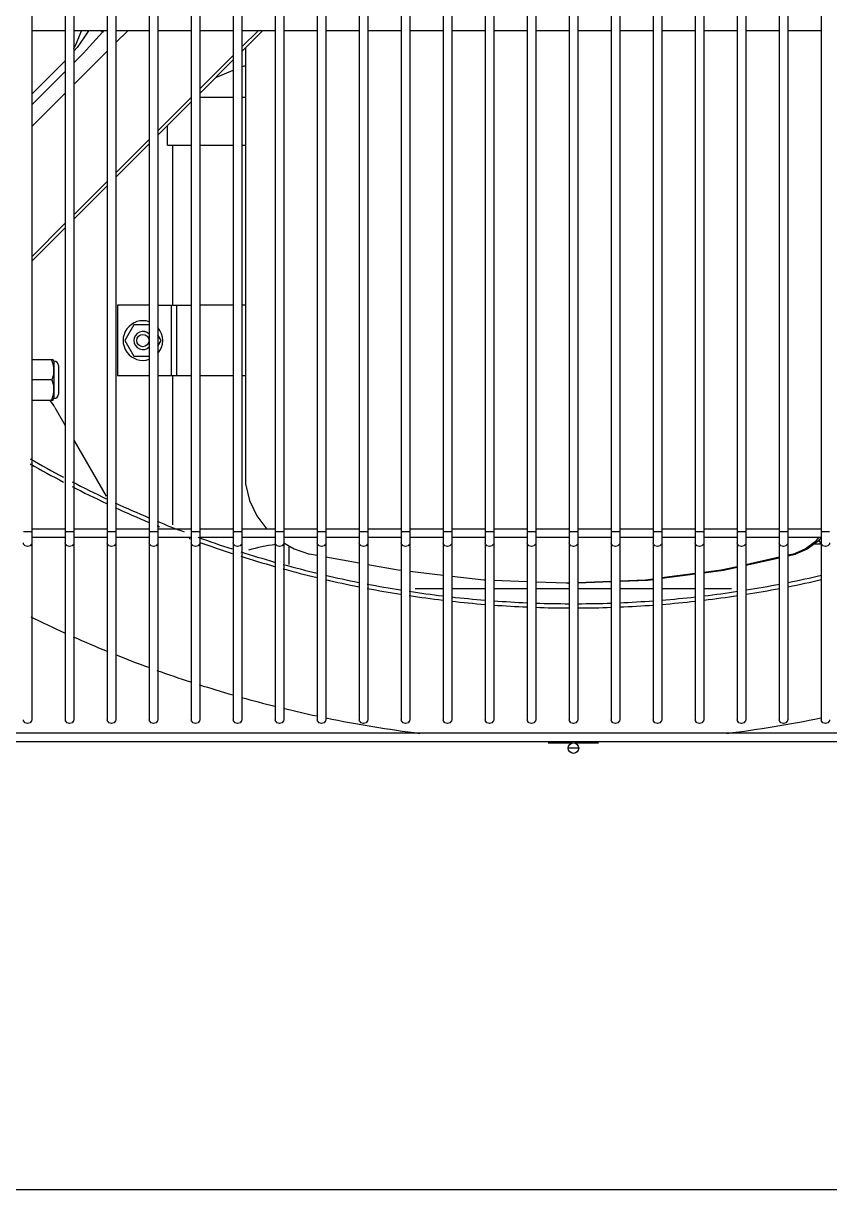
# Model space of a CAD drawing. Header units: metres. Extents: x -367 to 374, y -238 to 224.
# Drawn here: x 239.0538 to 239.3384, y 216.0496 to 216.4616 of the extents above; entities that cross this region are included whole.
import ezdxf
from ezdxf.enums import TextEntityAlignment as Align

# ---------------------------------------------------------------- set-up
doc = ezdxf.new("R2010")
doc.units = ezdxf.units.M
for name, color, linetype in [('ELE-ALIMENTADORES', 160, 'Continuous'), ('LA_BAU_BASES GERAIS_R00$0$ARQ-XREF-ATT', 8, 'Continuous'), ('LA_BAU_BASES GERAIS_R00$0$BASE', 253, 'Continuous'), ('LA_BAU_BASES GERAIS_R00$0$dutos', 31, 'Continuous')]:
    doc.layers.add(name, color=color, linetype=linetype)
doc.styles.add('LA_BAU_BASES GERAIS_R00$0$R60-125-RS', font='romans.shx', dxfattribs={"height": 0.19})
doc.styles.add('LA_BAU_BASES GERAIS_R00$0$R80-100-RS', font='romans.shx', dxfattribs={"height": 0.203})

# ---------------------------------------------------------------- blocks, each defined once
blk = doc.blocks.new('LA_BAU_BASES GERAIS_R00$0$A$C5BA41825')
at = {"layer": 'LA_BAU_BASES GERAIS_R00$0$dutos', "color": 251}
for p, q in [((-27.69319130550925, 39.12149266126528), (-27.69319130550925, 38.2755585557361)), ((-27.68137130550925, 39.12149266126528), (-27.68137130550925, 38.2755585557361)), ((-27.67837130550925, 39.12149266126528), (-27.67837130550925, 38.2755585557361)), ((-27.66655130550925, 39.12149266126528), (-27.66655130550925, 38.2755585557361)), ((-27.66355130550925, 39.12149266126528), (-27.66355130550925, 38.2755585557361)), ((-27.65173130550925, 39.12149266126528), (-27.65173130550925, 38.2755585557361)), ((-27.64873130550925, 39.12149266126528), (-27.64873130550925, 38.2755585557361)), ((-27.63691130550925, 39.12149266126528), (-27.63691130550925, 38.2755585557361)), ((-27.63391130550925, 39.12149266126528), (-27.63391130550925, 38.2755585557361)), ((-27.62209130550925, 39.12149266126528), (-27.62209130550925, 38.2755585557361)), ((-27.61909130550925, 39.12149266126528), (-27.61909130550925, 38.2755585557361)), ((-27.60727130550925, 39.12149266126528), (-27.60727130550925, 38.2755585557361)), ((-27.60427130550925, 39.12149266126528), (-27.60427130550925, 38.2755585557361)), ((-27.59245130550925, 39.12149266126528), (-27.59245130550925, 38.2755585557361)), ((-27.58945130550925, 39.12149266126528), (-27.58945130550925, 38.2755585557361)), ((-27.57763130550925, 39.12149266126528), (-27.57763130550925, 38.2755585557361)), ((-27.57463130550925, 39.12149266126528), (-27.57463130550925, 38.2755585557361)), ((-27.56281130550925, 39.12149266126528), (-27.56281130550925, 38.2755585557361)), ((-27.55981130550925, 39.12149266126528), (-27.55981130550925, 38.2755585557361)), ((-27.54799130550925, 39.12149266126528), (-27.54799130550925, 38.2755585557361)), ((-27.54499130550925, 39.12149266126528), (-27.54499130550925, 38.2755585557361)), ((-27.53317130550925, 39.12149266126528), (-27.53317130550925, 38.2755585557361)), ((-27.53017130550925, 39.12149266126528), (-27.53017130550925, 38.2755585557361)), ((-27.51835130550925, 39.12149266126528), (-27.51835130550925, 38.2755585557361)), ((-27.51535130550925, 39.12149266126528), (-27.51535130550925, 38.2755585557361)), ((-27.50353130550925, 39.12149266126528), (-27.50353130550925, 38.2755585557361)), ((-27.50053130550925, 39.12149266126528), (-27.50053130550925, 38.2755585557361)), ((-27.48871130550925, 39.12149266126528), (-27.48871130550925, 38.2755585557361)), ((-27.48571130550925, 39.12149266126528), (-27.48571130550925, 38.2755585557361)), ((-27.47389130550925, 39.12149266126528), (-27.47389130550925, 38.2755585557361)), ((-27.47089130550925, 39.12149266126528), (-27.47089130550925, 38.2755585557361)), ((-27.45907130550925, 39.12149266126528), (-27.45907130550925, 38.2755585557361)), ((-27.45607130550925, 39.12149266126528), (-27.45607130550925, 38.2755585557361)), ((-27.44425130550925, 39.12149266126528), (-27.44425130550925, 38.2755585557361)), ((-27.44125130550925, 39.12149266126528), (-27.44125130550925, 38.2755585557361)), ((-27.42943130550925, 39.12149266126528), (-27.42943130550925, 38.2755585557361)), ((-27.42643130550925, 39.12149266126528), (-27.42643130550925, 38.2755585557361)), ((-27.41461130550925, 39.12149266126528), (-27.41461130550925, 38.2755585557361)), ((-27.68137130550925, 38.51895567005283), (-27.69319130550925, 38.51895567005283)), ((-27.66655130550925, 38.51895567005283), (-27.67837130550925, 38.51895567005283)), ((-27.66824889891434, 38.51850251389908), (-27.66888866735398, 38.51895567005283)), ((-27.66793981964016, 38.51895567005283), (-27.66824889891434, 38.51850251389908)), ((-27.66779574276053, 38.51895567005283), (-27.66824889891434, 38.51850251389908)), ((-27.65934574276088, 38.51895567005283), (-27.66355130550925, 38.51475010730451)), ((-27.65173130550925, 38.51895567005283), (-27.66355130550925, 38.51895567005283)), ((-27.63691130550925, 38.51895567005283), (-27.64873130550925, 38.51895567005283)), ((-27.62209130550925, 38.51895567005283), (-27.63391130550925, 38.51895567005283)), ((-27.61334574276052, 38.51895567005283), (-27.61909130550925, 38.51321010730419)), ((-27.61179574276088, 38.51895567005283), (-27.61909130550925, 38.51166010730446)), ((-27.60727130550925, 38.51895567005283), (-27.61909130550925, 38.51895567005283)), ((-27.59245130550925, 38.51895567005283), (-27.60427130550925, 38.51895567005283)), ((-27.57763130550925, 38.51895567005283), (-27.58945130550925, 38.51895567005283)), ((-27.56281130550925, 38.51895567005283), (-27.57463130550925, 38.51895567005283)), ((-27.54799130550925, 38.51895567005283), (-27.55981130550925, 38.51895567005283)), ((-27.53317130550925, 38.51895567005283), (-27.54499130550925, 38.51895567005283)), ((-27.51835130550925, 38.51895567005283), (-27.53017130550925, 38.51895567005283)), ((-27.50353130550925, 38.51895567005283), (-27.51535130550925, 38.51895567005283)), ((-27.48871130550925, 38.51895567005283), (-27.50053130550925, 38.51895567005283)), ((-27.47389130550925, 38.51895567005283), (-27.48571130550925, 38.51895567005283)), ((-27.45907130550925, 38.51895567005283), (-27.47089130550925, 38.51895567005283)), ((-27.44425130550925, 38.51895567005283), (-27.45607130550925, 38.51895567005283)), ((-27.42943130550925, 38.51895567005283), (-27.44125130550925, 38.51895567005283)), ((-27.41461130550925, 38.51895567005283), (-27.42643130550925, 38.51895567005283)), ((-27.6178231642347, 38.5129282485791), (-27.6178231642347, 38.35890063319027)), ((-27.66655130550925, 38.51175010730447), (-27.67837130550925, 38.49993010730452)), ((-27.62209130550925, 38.51021010730415), (-27.63391130550925, 38.49839010730409)), ((-27.62209130550925, 38.50866010730454), (-27.63391130550925, 38.49684010730448)), ((-27.68137130550925, 38.50832602690195), (-27.69319130550925, 38.49650603068301)), ((-27.68137130550925, 38.50461129459325), (-27.69319130550925, 38.49279129735214)), ((-27.67804488630379, 38.50793771302199), (-27.67837130550925, 38.50826413829611)), ((-27.67804488630379, 38.50793771302199), (-27.67837130550925, 38.50761129389286)), ((-27.62828512620271, 38.50246628661102), (-27.62209130550925, 38.50498969504088)), ((-27.61909130550925, 38.50621191726373), (-27.61830049431216, 38.50653409960307)), ((-27.61830049431216, 38.50653409960307), (-27.6178231642347, 38.50653409960307)), ((-27.68137130550925, 38.49693010730448), (-27.69319130550925, 38.48511010730454)), ((-27.63691130550925, 38.49539010730416), (-27.64873130550925, 38.4835701073041)), ((-27.63691130550925, 38.49384010730455), (-27.64873130550925, 38.48202010730449)), ((-27.63391130550925, 38.49553409960345), (-27.62209130550925, 38.49553409960345)), ((-27.61909130550925, 38.49553409960345), (-27.6178231642347, 38.49553409960345)), ((-27.64530049431216, 38.47853409960271), (-27.64530049431216, 38.48545091850156)), ((-27.65173130550925, 38.48057010730417), (-27.66355130550925, 38.46875010730412)), ((-27.65173130550925, 38.47902010730445), (-27.66355130550925, 38.46720010730451)), ((-27.64530049431216, 38.47853409960271), (-27.63691130550925, 38.47853409960271)), ((-27.6434004943118, 38.42203409960337), (-27.6434004943118, 38.47853409960271)), ((-27.63391130550925, 38.47853409960271), (-27.62209130550925, 38.47853409960271)), ((-27.61909130550925, 38.47853409960271), (-27.6178231642347, 38.47853409960271)), ((-27.66655130550925, 38.46575010730419), (-27.67837130550925, 38.45393010730413)), ((-27.66655130550925, 38.46420010730446), (-27.67837130550925, 38.45238010730452)), ((-27.68137130550925, 38.45093010730409), (-27.69319130550925, 38.43911010730415)), ((-27.68137130550925, 38.44938010730448), (-27.69319130550925, 38.43756010730453)), ((-27.66300049431216, 38.42203409960337), (-27.66300049431216, 38.39703409960305)), ((-27.65173130550925, 38.42203409960337), (-27.66300049431216, 38.42203409960337)), ((-27.64873130550925, 38.42203409960337), (-27.63691130550925, 38.42203409960337)), ((-27.64397504308197, 38.42203409960337), (-27.64397504308197, 38.39703409960305)), ((-27.64214429521143, 38.42203409960337), (-27.64214429521143, 38.39703409960305)), ((-27.62209130550925, 38.42203409960337), (-27.63391130550925, 38.42203409960337)), ((-27.6178231642347, 38.42203409960337), (-27.61909130550925, 38.42203409960337)), ((-27.65720963518416, 38.41509059960345), (-27.66041549431252, 38.40953409960264)), ((-27.65173130550925, 38.41509059960345), (-27.65720963518416, 38.41509059960345)), ((-27.64758549431179, 38.40953409960264), (-27.64873130550925, 38.41152005708341)), ((-27.66041549431252, 38.40953409960264), (-27.65720963518416, 38.40397759960308)), ((-27.64873130550925, 38.40754814212301), (-27.64758549431179, 38.40953409960264)), ((-27.6857162620227, 38.40276917072777), (-27.69319130550925, 38.40276917072777)), ((-27.68572293235143, 38.40278080996416), (-27.68536980227397, 38.4021691707278)), ((-27.68536980227397, 38.40220917072816), (-27.68536980227397, 38.38902917072778)), ((-27.65720963518416, 38.40397759960308), (-27.65173130550925, 38.40397759960308)), ((-27.68381980227325, 38.40065908263546), (-27.68381980227325, 38.39057925882048)), ((-27.68612035762307, 38.3956191707274), (-27.69319130550925, 38.3956191707274)), ((-27.65173130550925, 38.39703409960305), (-27.66300049431216, 38.39703409960305)), ((-27.63691130550925, 38.39703409960305), (-27.64873130550925, 38.39703409960305)), ((-27.6434004943118, 38.34443995230595), (-27.6434004943118, 38.39703409960305)), ((-27.62209130550925, 38.39703409960305), (-27.63391130550925, 38.39703409960305)), ((-27.6178231642347, 38.39703409960305), (-27.61909130550925, 38.39703409960305)), ((-27.69319130550925, 38.38846917072817), (-27.6857162620227, 38.38846917072817)), ((-27.68572293235143, 38.38845753149178), (-27.68536980227397, 38.38906917072813)), ((-27.68506365054598, 38.38590130750958), (-27.68137130550925, 38.37950597830627)), ((-27.67837130550925, 38.37430982588342), (-27.66697676283107, 38.35457389903468)), ((-27.69319130550925, 38.34195567005281), (-27.69619130550925, 38.34195567005281)), ((-27.68137130550925, 38.34295567005324), (-27.69319130550925, 38.34295567005324)), ((-27.68137130550925, 38.3399556700532), (-27.69319130550925, 38.3399556700532)), ((-27.67837130550925, 38.34195567005281), (-27.68137130550925, 38.34195567005281)), ((-27.66655130550925, 38.34295567005324), (-27.67837130550925, 38.34295567005324)), ((-27.66655130550925, 38.3399556700532), (-27.67837130550925, 38.3399556700532)), ((-27.66355130550925, 38.34195567005281), (-27.66655130550925, 38.34195567005281)), ((-27.65173130550925, 38.34295567005324), (-27.66355130550925, 38.34295567005324)), ((-27.65173130550925, 38.3399556700532), (-27.66355130550925, 38.3399556700532)), ((-27.64873130550925, 38.34195567005281), (-27.65173130550925, 38.34195567005281)), ((-27.63691130550925, 38.34295567005324), (-27.64873130550925, 38.34295567005324)), ((-27.63691130550925, 38.3399556700532), (-27.64873130550925, 38.3399556700532)), ((-27.63391130550925, 38.34195567005281), (-27.63691130550925, 38.34195567005281)), ((-27.62209130550925, 38.34295567005324), (-27.63391130550925, 38.34295567005324)), ((-27.62209130550925, 38.3399556700532), (-27.63391130550925, 38.3399556700532)), ((-27.61909130550925, 38.34195567005281), (-27.62209130550925, 38.34195567005281)), ((-27.60727130550925, 38.34295567005324), (-27.61909130550925, 38.34295567005324)), ((-27.60727130550925, 38.3399556700532), (-27.61909130550925, 38.3399556700532)), ((-27.60427130550925, 38.34195567005281), (-27.60727130550925, 38.34195567005281)), ((-27.59245130550925, 38.34295567005324), (-27.60427130550925, 38.34295567005324)), ((-27.59245130550925, 38.3399556700532), (-27.60427130550925, 38.3399556700532)), ((-27.58945130550925, 38.34195567005281), (-27.59245130550925, 38.34195567005281)), ((-27.57763130550925, 38.34295567005324), (-27.58945130550925, 38.34295567005324)), ((-27.57763130550925, 38.3399556700532), (-27.58945130550925, 38.3399556700532)), ((-27.57463130550925, 38.34195567005281), (-27.57763130550925, 38.34195567005281)), ((-27.56281130550925, 38.34295567005324), (-27.57463130550925, 38.34295567005324)), ((-27.56281130550925, 38.3399556700532), (-27.57463130550925, 38.3399556700532)), ((-27.55981130550925, 38.34195567005281), (-27.56281130550925, 38.34195567005281)), ((-27.54799130550925, 38.34295567005324), (-27.55981130550925, 38.34295567005324)), ((-27.54799130550925, 38.3399556700532), (-27.55981130550925, 38.3399556700532)), ((-27.54499130550925, 38.34195567005281), (-27.54799130550925, 38.34195567005281)), ((-27.53317130550925, 38.34295567005324), (-27.54499130550925, 38.34295567005324)), ((-27.53317130550925, 38.3399556700532), (-27.54499130550925, 38.3399556700532)), ((-27.53017130550925, 38.34195567005281), (-27.53317130550925, 38.34195567005281)), ((-27.51835130550925, 38.34295567005324), (-27.53017130550925, 38.34295567005324)), ((-27.51835130550925, 38.3399556700532), (-27.53017130550925, 38.3399556700532)), ((-27.51535130550925, 38.34195567005281), (-27.51835130550925, 38.34195567005281)), ((-27.50353130550925, 38.34295567005324), (-27.51535130550925, 38.34295567005324)), ((-27.50353130550925, 38.3399556700532), (-27.51535130550925, 38.3399556700532)), ((-27.50053130550925, 38.34195567005281), (-27.50353130550925, 38.34195567005281)), ((-27.48871130550925, 38.34295567005324), (-27.50053130550925, 38.34295567005324)), ((-27.48871130550925, 38.3399556700532), (-27.50053130550925, 38.3399556700532)), ((-27.48571130550925, 38.34195567005281), (-27.48871130550925, 38.34195567005281)), ((-27.47389130550925, 38.34295567005324), (-27.48571130550925, 38.34295567005324)), ((-27.47389130550925, 38.3399556700532), (-27.48571130550925, 38.3399556700532)), ((-27.47089130550925, 38.34195567005281), (-27.47389130550925, 38.34195567005281)), ((-27.45907130550925, 38.34295567005324), (-27.47089130550925, 38.34295567005324)), ((-27.45907130550925, 38.3399556700532), (-27.47089130550925, 38.3399556700532)), ((-27.45607130550925, 38.34195567005281), (-27.45907130550925, 38.34195567005281)), ((-27.44425130550925, 38.34295567005324), (-27.45607130550925, 38.34295567005324)), ((-27.44425130550925, 38.3399556700532), (-27.45607130550925, 38.3399556700532)), ((-27.44125130550925, 38.34195567005281), (-27.44425130550925, 38.34195567005281)), ((-27.42943130550925, 38.34295567005324), (-27.44125130550925, 38.34295567005324)), ((-27.42943130550925, 38.3399556700532), (-27.44125130550925, 38.3399556700532)), ((-27.42643130550925, 38.34195567005281), (-27.42943130550925, 38.34195567005281)), ((-27.41461130550925, 38.34295567005324), (-27.42643130550925, 38.34295567005324)), ((-27.41461130550925, 38.3399556700532), (-27.42643130550925, 38.3399556700532)), ((-27.41630318316598, 38.3389281385696), (-27.41544006278671, 38.3399556700532)), ((-27.41161130550925, 38.34195567005281), (-27.41461130550925, 38.34195567005281)), ((-27.60247999999907, 38.33700487659758), (-27.60247999999907, 38.3303930457223)), ((-27.41706865599107, 38.33769734364591), (-27.41461130550925, 38.33769734364591)), ((-27.41548248502634, 38.33897303206413), (-27.41474596597362, 38.33769734364591)), ((-27.59245130550925, 38.33362639895836), (-27.59514106186634, 38.33412066510709)), ((-27.57763130550925, 38.33090309493218), (-27.58945130550925, 38.33307512283977)), ((-27.42943130550925, 38.33300185793394), (-27.44125130550925, 38.33033150721758)), ((-27.44125130550925, 38.33014783762962), (-27.42943130550925, 38.33281729070018)), ((-27.42447903437179, 38.33412066510709), (-27.42643130550925, 38.333679611923)), ((-27.42643130550925, 38.33349481686048), (-27.42366012876598, 38.33412066510709)), ((-27.42447903437179, 38.33412066510709), (-27.42366012876598, 38.33412066510709)), ((-27.54799130550925, 38.32657056180381), (-27.55981130550925, 38.32791439461539)), ((-27.51835130550925, 38.32434151532016), (-27.53017130550925, 38.3248056509143)), ((-27.50456723393507, 38.32380025658335), (-27.51535130550925, 38.32422371440737)), ((-27.50353130550925, 38.32384262629364), (-27.50456723393507, 38.32380025658335)), ((-27.5037634937427, 38.32380025658335), (-27.50353130550925, 38.32380975251726)), ((-27.48871130550925, 38.32444876768739), (-27.50053130550925, 38.3239653269809)), ((-27.50053130550925, 38.32393244521359), (-27.48871130550925, 38.32441585443974)), ((-27.45907130550925, 38.32719894806564), (-27.47089130550925, 38.3256795211696)), ((-27.47089130550925, 38.32557587572853), (-27.45907130550925, 38.32709501069724)), ((-27.55784852924997, 38.32189734364636), (-27.54799130550925, 38.32189734364636)), ((-27.54499130550925, 38.32189734364636), (-27.53317130550925, 38.32189734364636)), ((-27.53017130550925, 38.32189734364636), (-27.51835130550925, 38.32189734364636)), ((-27.51535130550925, 38.32189734364636), (-27.50353130550925, 38.32189734364636)), ((-27.50053130550925, 38.32189734364636), (-27.48871130550925, 38.32189734364636)), ((-27.48571130550925, 38.32189734364636), (-27.47389130550925, 38.32189734364636)), ((-27.47089130550925, 38.32189734364636), (-27.45907130550925, 38.32189734364636)), ((-27.45607130550925, 38.32189734364636), (-27.44621347074925, 38.32189734364636)), ((-27.90581810207398, 38.27095567005324), (-27.09822212376162, 38.27095567005324)), ((-27.90581810207398, 38.2679556700532), (-27.09822212376162, 38.2679556700532)), ((-27.50388099999979, 38.2656243645431), (-27.50018099999943, 38.2656243645431)), ((-26.89744999999907, 38.10962436454304), (-27.95944999999907, 38.10962436454304))]:
    blk.add_line(p, q, dxfattribs=at)
for points in [[(-27.67837130550925, 38.51261232046306), (-27.67743850935761, 38.51453697971067), (-27.67635735872889, 38.51711383267354), (-27.67569636354271, 38.51895567005283)], [(-27.67322324043434, 38.51895567005283), (-27.67456245762379, 38.51680471550344), (-27.67724301296343, 38.51306757041937), (-27.67837130550925, 38.51167908487901)], [(-27.66824889891434, 38.51850251389908), (-27.67174480238343, 38.5145315353052), (-27.67501079567071, 38.51103174275181), (-27.67804488630379, 38.50793771302199)], [(-27.68624202302998, 38.40276917072777), (-27.6859892920947, 38.40200492411282), (-27.68579281162307, 38.40128003345069), (-27.68564780006452, 38.40057360316746), (-27.68555439645871, 38.39987400757036), (-27.68551455781143, 38.39917557311617), (-27.68552970987653, 38.39847705917509), (-27.68559927692998, 38.39777825492672), (-27.68572124417398, 38.39707596451581), (-27.6858943175198, 38.39636142081213), (-27.68612035762307, 38.3956191707274)], [(-27.68612035762307, 38.3956191707274), (-27.68589435603107, 38.39487706108082), (-27.68572121185361, 38.39416222219575), (-27.68559921929834, 38.39345966702774), (-27.68552966720889, 38.3927605827223), (-27.68551457486671, 38.39206181311249), (-27.68555450847106, 38.39136316648194), (-27.68564800830489, 38.39066351574047), (-27.6857930596118, 38.38995727090412), (-27.68598946264634, 38.38923285189435), (-27.68624202302998, 38.38846917072817)], [(-27.6178231642347, 38.35890063319027), (-27.6163342220318, 38.35303862642229), (-27.61373449844888, 38.34760273020925), (-27.61025685369325, 38.34295567005324)], [(-27.41461130550925, 38.33997610899542), (-27.41571273620016, 38.33870792064045), (-27.41952501218016, 38.33586660330923), (-27.42366012876598, 38.33412066510709)], [(-27.69469130550925, 38.33675951762996), (-27.6955729833878, 38.33700761183172), (-27.69611789028379, 38.33765713088451), (-27.69619130550925, 38.33805855573542)], [(-27.69319130550925, 38.33805855573542), (-27.6932647207347, 38.33765713088451), (-27.69380962763071, 38.33700761183172), (-27.69469130550925, 38.33675951762996)], [(-27.67987130550925, 38.33675951762996), (-27.6807529833878, 38.33700761183172), (-27.68129789028379, 38.33765713088451), (-27.68137130550925, 38.33805855573542)], [(-27.67837130550925, 38.33805855573542), (-27.6784447207347, 38.33765713088451), (-27.67898962763071, 38.33700761183172), (-27.67987130550925, 38.33675951762996)], [(-27.66505130550925, 38.33675951762996), (-27.6659329833878, 38.33700761183172), (-27.66647789028379, 38.33765713088451), (-27.66655130550925, 38.33805855573542)], [(-27.66355130550925, 38.33805855573542), (-27.6636247207347, 38.33765713088451), (-27.66416962763071, 38.33700761183172), (-27.66505130550925, 38.33675951762996)], [(-27.65023130550925, 38.33675951762996), (-27.6511129833878, 38.33700761183172), (-27.65165789028379, 38.33765713088451), (-27.65173130550925, 38.33805855573542)], [(-27.64873130550925, 38.33805855573542), (-27.6488047207347, 38.33765713088451), (-27.64934962763071, 38.33700761183172), (-27.65023130550925, 38.33675951762996)], [(-27.63541130550925, 38.33675951762996), (-27.6362929833878, 38.33700761183172), (-27.63683789028379, 38.33765713088451), (-27.63691130550925, 38.33805855573542)], [(-27.63391130550925, 38.33805855573542), (-27.6339847207347, 38.33765713088451), (-27.63452962763071, 38.33700761183172), (-27.63541130550925, 38.33675951762996)], [(-27.62059130550925, 38.33675951762996), (-27.6214729833878, 38.33700761183172), (-27.62201789028379, 38.33765713088451), (-27.62209130550925, 38.33805855573542)], [(-27.61909130550925, 38.33805855573542), (-27.6191647207347, 38.33765713088451), (-27.61970962763071, 38.33700761183172), (-27.62059130550925, 38.33675951762996)], [(-27.60577130550925, 38.33675951762996), (-27.6066529833878, 38.33700761183172), (-27.60719789028379, 38.33765713088451), (-27.60727130550925, 38.33805855573542)], [(-27.60427130550925, 38.33805855573542), (-27.60434472073471, 38.33765713088451), (-27.6048896276307, 38.33700761183172), (-27.60577130550925, 38.33675951762996)], [(-27.60427636345252, 38.33804986095981), (-27.60065330848743, 38.33594224973399), (-27.59514106186634, 38.33412066510709)], [(-27.59095130550925, 38.33675951762996), (-27.5918329833878, 38.33700761183172), (-27.59237789028379, 38.33765713088451), (-27.59245130550925, 38.33805855573542)], [(-27.58945130550925, 38.33805855573542), (-27.58952472073471, 38.33765713088451), (-27.5900696276307, 38.33700761183172), (-27.59095130550925, 38.33675951762996)], [(-27.57613130550925, 38.33675951762996), (-27.5770129833878, 38.33700761183172), (-27.57755789028379, 38.33765713088451), (-27.57763130550925, 38.33805855573542)], [(-27.57463130550925, 38.33805855573542), (-27.57470472073471, 38.33765713088451), (-27.5752496276307, 38.33700761183172), (-27.57613130550925, 38.33675951762996)], [(-27.56131130550925, 38.33675951762996), (-27.5621929833878, 38.33700761183172), (-27.56273789028379, 38.33765713088451), (-27.56281130550925, 38.33805855573542)], [(-27.55981130550925, 38.33805855573542), (-27.55988472073471, 38.33765713088451), (-27.5604296276307, 38.33700761183172), (-27.56131130550925, 38.33675951762996)], [(-27.54649130550925, 38.33675951762996), (-27.5473729833878, 38.33700761183172), (-27.54791789028379, 38.33765713088451), (-27.54799130550925, 38.33805855573542)], [(-27.54499130550925, 38.33805855573542), (-27.54506472073471, 38.33765713088451), (-27.5456096276307, 38.33700761183172), (-27.54649130550925, 38.33675951762996)], [(-27.53167130550925, 38.33675951762996), (-27.5325529833878, 38.33700761183172), (-27.53309789028379, 38.33765713088451), (-27.53317130550925, 38.33805855573542)], [(-27.53017130550925, 38.33805855573542), (-27.53024472073471, 38.33765713088451), (-27.5307896276307, 38.33700761183172), (-27.53167130550925, 38.33675951762996)], [(-27.51685130550925, 38.33675951762996), (-27.51773298338779, 38.33700761183172), (-27.51827789028379, 38.33765713088451), (-27.51835130550925, 38.33805855573542)], [(-27.51535130550925, 38.33805855573542), (-27.51542472073471, 38.33765713088451), (-27.5159696276307, 38.33700761183172), (-27.51685130550925, 38.33675951762996)], [(-27.50203130550925, 38.33675951762996), (-27.50291298338779, 38.33700761183172), (-27.5034578902838, 38.33765713088451), (-27.50353130550925, 38.33805855573542)], [(-27.50053130550925, 38.33805855573542), (-27.50060472073471, 38.33765713088451), (-27.5011496276307, 38.33700761183172), (-27.50203130550925, 38.33675951762996)], [(-27.48721130550925, 38.33675951762996), (-27.48809298338779, 38.33700761183172), (-27.4886378902838, 38.33765713088451), (-27.48871130550925, 38.33805855573542)], [(-27.48571130550925, 38.33805855573542), (-27.48578472073471, 38.33765713088451), (-27.4863296276307, 38.33700761183172), (-27.48721130550925, 38.33675951762996)], [(-27.47239130550925, 38.33675951762996), (-27.47327298338779, 38.33700761183172), (-27.4738178902838, 38.33765713088451), (-27.47389130550925, 38.33805855573542)], [(-27.47089130550925, 38.33805855573542), (-27.47096472073471, 38.33765713088451), (-27.4715096276307, 38.33700761183172), (-27.47239130550925, 38.33675951762996)], [(-27.45757130550925, 38.33675951762996), (-27.45845298338779, 38.33700761183172), (-27.4589978902838, 38.33765713088451), (-27.45907130550925, 38.33805855573542)], [(-27.45607130550925, 38.33805855573542), (-27.45614472073471, 38.33765713088451), (-27.4566896276307, 38.33700761183172), (-27.45757130550925, 38.33675951762996)], [(-27.44275130550925, 38.33675951762996), (-27.44363298338779, 38.33700761183172), (-27.4441778902838, 38.33765713088451), (-27.44425130550925, 38.33805855573542)], [(-27.44125130550925, 38.33805855573542), (-27.44132472073471, 38.33765713088451), (-27.4418696276307, 38.33700761183172), (-27.44275130550925, 38.33675951762996)], [(-27.42793130550925, 38.33675951762996), (-27.42881298338779, 38.33700761183172), (-27.4293578902838, 38.33765713088451), (-27.42943130550925, 38.33805855573542)], [(-27.42643130550925, 38.33805855573542), (-27.42650472073471, 38.33765713088451), (-27.4270496276307, 38.33700761183172), (-27.42793130550925, 38.33675951762996)], [(-27.42447903437179, 38.33412066510709), (-27.42021430993689, 38.33594297750562), (-27.41630318316598, 38.3389281385696)], [(-27.41311130550925, 38.33675951762996), (-27.41399298338779, 38.33700761183172), (-27.4145378902838, 38.33765713088451), (-27.41461130550925, 38.33805855573542)], [(-27.41161130550925, 38.33805855573542), (-27.4116847207347, 38.33765713088451), (-27.4122296276307, 38.33700761183172), (-27.41311130550925, 38.33675951762996)], [(-27.56281130550925, 38.32825546893321), (-27.56389138227652, 38.32837826441619), (-27.57463130550925, 38.3303518188136)], [(-27.44425130550925, 38.32965375322851), (-27.44989710961688, 38.32837826447724), (-27.45607130550925, 38.32758458940918)], [(-27.45607130550925, 38.32748057794845), (-27.4490869026158, 38.32837823028922), (-27.44425130550925, 38.32947031146921)], [(-27.53317130550925, 38.32492345182709), (-27.53367916472779, 38.32494339392008), (-27.54499130550925, 38.32622948748599)], [(-27.47389130550925, 38.32529387982481), (-27.47661782272416, 38.32494339390382), (-27.48571130550925, 38.32457146837464)], [(-27.48571130550925, 38.32453854713617), (-27.47581258826234, 38.32494338057506), (-27.47389130550925, 38.32519030847834)], [(-27.69469130550925, 38.27425951762962), (-27.6955729833878, 38.27450761183138), (-27.69611789028379, 38.27515713088519), (-27.69618600364525, 38.2755585557361)], [(-27.69319660737325, 38.2755585557361), (-27.6932647207347, 38.27515713088519), (-27.69380962763071, 38.27450761183138), (-27.69469130550925, 38.27425951762962)], [(-27.67987130550925, 38.27425951762962), (-27.6807529833878, 38.27450761183138), (-27.68129789028379, 38.27515713088519), (-27.68136600364525, 38.2755585557361)], [(-27.67837660737325, 38.2755585557361), (-27.6784447207347, 38.27515713088519), (-27.67898962763071, 38.27450761183138), (-27.67987130550925, 38.27425951762962)], [(-27.66505130550925, 38.27425951762962), (-27.6659329833878, 38.27450761183138), (-27.66647789028379, 38.27515713088519), (-27.66654600364525, 38.2755585557361)], [(-27.66355660737325, 38.2755585557361), (-27.6636247207347, 38.27515713088519), (-27.66416962763071, 38.27450761183138), (-27.66505130550925, 38.27425951762962)], [(-27.65023130550925, 38.27425951762962), (-27.6511129833878, 38.27450761183138), (-27.65165789028379, 38.27515713088519), (-27.65172600364525, 38.2755585557361)], [(-27.64873660737325, 38.2755585557361), (-27.6488047207347, 38.27515713088519), (-27.64934962763071, 38.27450761183138), (-27.65023130550925, 38.27425951762962)], [(-27.63541130550925, 38.27425951762962), (-27.6362929833878, 38.27450761183138), (-27.63683789028379, 38.27515713088519), (-27.63690600364525, 38.2755585557361)], [(-27.63391660737325, 38.2755585557361), (-27.6339847207347, 38.27515713088519), (-27.63452962763071, 38.27450761183138), (-27.63541130550925, 38.27425951762962)], [(-27.62059130550925, 38.27425951762962), (-27.6214729833878, 38.27450761183138), (-27.62201789028379, 38.27515713088519), (-27.62208600364525, 38.2755585557361)], [(-27.61909660737325, 38.2755585557361), (-27.6191647207347, 38.27515713088519), (-27.61970962763071, 38.27450761183138), (-27.62059130550925, 38.27425951762962)], [(-27.60577130550925, 38.27425951762962), (-27.6066529833878, 38.27450761183138), (-27.60719789028379, 38.27515713088519), (-27.60726600364525, 38.2755585557361)], [(-27.60427660737325, 38.2755585557361), (-27.60434472073471, 38.27515713088519), (-27.6048896276307, 38.27450761183138), (-27.60577130550925, 38.27425951762962)], [(-27.59095130550925, 38.27425951762962), (-27.5918329833878, 38.27450761183138), (-27.59237789028379, 38.27515713088519), (-27.59244600364525, 38.2755585557361)], [(-27.58945660737325, 38.2755585557361), (-27.58952472073471, 38.27515713088519), (-27.5900696276307, 38.27450761183138), (-27.59095130550925, 38.27425951762962)], [(-27.57613130550925, 38.27425951762962), (-27.5770129833878, 38.27450761183138), (-27.57755789028379, 38.27515713088519), (-27.57762600364525, 38.2755585557361)], [(-27.57463660737325, 38.2755585557361), (-27.57470472073471, 38.27515713088519), (-27.5752496276307, 38.27450761183138), (-27.57613130550925, 38.27425951762962)], [(-27.56131130550925, 38.27425951762962), (-27.5621929833878, 38.27450761183138), (-27.56273789028379, 38.27515713088519), (-27.56280600364525, 38.2755585557361)], [(-27.55981660737325, 38.2755585557361), (-27.55988472073471, 38.27515713088519), (-27.5604296276307, 38.27450761183138), (-27.56131130550925, 38.27425951762962)], [(-27.54649130550925, 38.27425951762962), (-27.5473729833878, 38.27450761183138), (-27.54791789028379, 38.27515713088519), (-27.54798600364525, 38.2755585557361)], [(-27.54499660737325, 38.2755585557361), (-27.54506472073471, 38.27515713088519), (-27.5456096276307, 38.27450761183138), (-27.54649130550925, 38.27425951762962)], [(-27.53167130550925, 38.27425951762962), (-27.5325529833878, 38.27450761183138), (-27.53309789028379, 38.27515713088519), (-27.53316600364525, 38.2755585557361)], [(-27.53017660737325, 38.2755585557361), (-27.53024472073471, 38.27515713088519), (-27.5307896276307, 38.27450761183138), (-27.53167130550925, 38.27425951762962)], [(-27.51685130550925, 38.27425951762962), (-27.51773298338779, 38.27450761183138), (-27.51827789028379, 38.27515713088519), (-27.51834600364525, 38.2755585557361)], [(-27.51535660737325, 38.2755585557361), (-27.51542472073471, 38.27515713088519), (-27.5159696276307, 38.27450761183138), (-27.51685130550925, 38.27425951762962)], [(-27.50203130550925, 38.27425951762962), (-27.50291298338779, 38.27450761183138), (-27.5034578902838, 38.27515713088519), (-27.50352600364525, 38.2755585557361)], [(-27.50053660737325, 38.2755585557361), (-27.50060472073471, 38.27515713088519), (-27.5011496276307, 38.27450761183138), (-27.50203130550925, 38.27425951762962)], [(-27.48721130550925, 38.27425951762962), (-27.48809298338779, 38.27450761183138), (-27.4886378902838, 38.27515713088519), (-27.48870600364525, 38.2755585557361)], [(-27.48571660737325, 38.2755585557361), (-27.48578472073471, 38.27515713088519), (-27.4863296276307, 38.27450761183138), (-27.48721130550925, 38.27425951762962)], [(-27.47239130550925, 38.27425951762962), (-27.47327298338779, 38.27450761183138), (-27.4738178902838, 38.27515713088519), (-27.47388600364525, 38.2755585557361)], [(-27.47089660737325, 38.2755585557361), (-27.47096472073471, 38.27515713088519), (-27.4715096276307, 38.27450761183138), (-27.47239130550925, 38.27425951762962)], [(-27.45757130550925, 38.27425951762962), (-27.45845298338779, 38.27450761183138), (-27.4589978902838, 38.27515713088519), (-27.45906600364525, 38.2755585557361)], [(-27.45607660737325, 38.2755585557361), (-27.45614472073471, 38.27515713088519), (-27.4566896276307, 38.27450761183138), (-27.45757130550925, 38.27425951762962)], [(-27.44275130550925, 38.27425951762962), (-27.44363298338779, 38.27450761183138), (-27.4441778902838, 38.27515713088519), (-27.44424600364525, 38.2755585557361)], [(-27.44125660737325, 38.2755585557361), (-27.44132472073471, 38.27515713088519), (-27.4418696276307, 38.27450761183138), (-27.44275130550925, 38.27425951762962)], [(-27.42793130550925, 38.27425951762962), (-27.42881298338779, 38.27450761183138), (-27.4293578902838, 38.27515713088519), (-27.42942600364525, 38.2755585557361)], [(-27.42643660737325, 38.2755585557361), (-27.42650472073471, 38.27515713088519), (-27.4270496276307, 38.27450761183138), (-27.42793130550925, 38.27425951762962)], [(-27.41311130550925, 38.27425951762962), (-27.41399298338779, 38.27450761183138), (-27.4145378902838, 38.27515713088519), (-27.41460600364525, 38.2755585557361)], [(-27.41161660737325, 38.2755585557361), (-27.4116847207347, 38.27515713088519), (-27.4122296276307, 38.27450761183138), (-27.41311130550925, 38.27425951762962)]]:
    blk.add_lwpolyline(points, dxfattribs=at)
for centre, radius in [((-27.65400049431216, 38.40953409960264), 0.002174999999999999), ((-27.50203099999907, 38.26557436454345), 0.001849999999636363)]:
    blk.add_circle(centre, radius, dxfattribs=at)
for centre, radius, start, end in [((-27.65400049431216, 38.40953409960264), 0.007000000000363635, 71.04126250141974, 288.9587374985803), ((-27.65400049431216, 38.40953409960264), 0.007000000000363635, 318.8476985057141, 41.15230149428589), ((-27.65400049431216, 38.40953409960264), 0.003199999999636362, 44.67559100185172, 315.3244089981483), ((-27.65400049431216, 38.40953409960264), 0.003175000000363635, 44.31264448617705, 315.6873555138229), ((-27.68536980227397, 38.40065917072741), 0.001549999999636363, 0, 90), ((-27.68536980227397, 38.39057917072739), 0.001549999999636363, 270, 0), ((-27.70411620942925, 38.37490130750996), 0.02200000000036363, 29.99999999942039, 38.45368664922565), ((-27.50203099999907, 38.70157436454269), 0.3864947102519999, 240.2561111506694, 242.251179761403), ((-27.50203099999907, 38.70157436454269), 0.3850000000003635, 240.1308483526246, 242.1336603262025), ((-27.50203099999907, 38.70157436454269), 0.3850000000003635, 242.6419773949281, 244.6444858526054), ((-27.50203099999907, 38.70157436454269), 0.3864947102519999, 242.7575272326258, 244.7522611515999), ((-27.50203099999907, 38.70157436454269), 0.3850000000003635, 245.1526335145114, 247.096336127603), ((-27.50203099999907, 38.70157436454269), 0.3864947102519999, 245.2584323735019, 247.1875632236372), ((-27.50203099999907, 38.70157436454269), 0.3864947102519999, 247.6584359686308, 247.7904610756523), ((-27.50203099999907, 38.70157436454269), 0.3850000000003635, 247.5690447699752, 249.0900881199769), ((-27.50203099999907, 38.70157436454269), 0.3850000000003635, 249.8663296384453, 251.7654264468595), ((-27.50203099999907, 38.70157436454269), 0.3864947102519999, 249.4498209523138, 249.5133396128464), ((-27.50203099999907, 38.70157436454269), 0.3864947102519999, 250.0587006155077, 251.8385551126102), ((-27.60247999999907, 38.29179734364595), 0.04589999999999998, 95.91736876599927, 108.0157840899021), ((-27.50203099999907, 38.70157436454269), 0.3850000000003635, 252.2379188378371, 254.0995700499647), ((-27.50203099999907, 38.70157436454269), 0.3864947102519999, 252.3092198601978, 254.1636754751694), ((-27.50203099999907, 38.70157436454269), 0.3850000000003635, 254.5720973901485, 256.4074588981149), ((-27.50203099999907, 38.70157436454269), 0.3864947102519999, 254.6343776505616, 256.4602741716335), ((-27.50203099999907, 38.70157436454269), 0.3864947102519999, 256.9116235435296, 258.6898778201463), ((-27.50203099999907, 38.70157436454269), 0.3850000000003635, 256.8605617551362, 258.6457216051311), ((-27.50203099999907, 38.70157436454269), 0.3850000000003635, 259.0988036130049, 260.8840027406717), ((-27.50203099999907, 38.70157436454269), 0.3850000000003635, 279.115904972496, 280.9011041063442), ((-27.50203099999907, 38.70157436454269), 0.3850000000003635, 281.3541861145526, 283.1393459603041), ((-27.50203099999907, 38.70157436454269), 0.3864947102519999, 281.3100302557358, 283.0882845295219), ((-27.50203099999907, 38.70157436454269), 0.3864947102519999, 259.1412078046349, 260.9195057157829), ((-27.50203099999907, 38.70157436454269), 0.3864947102519999, 261.3708772377559, 263.1494588345823), ((-27.50203099999907, 38.70157436454269), 0.3850000000003635, 261.3371255361993, 263.1226068002152), ((-27.50203099999907, 38.70157436454269), 0.3864947102519999, 276.8504492155371, 278.6290308290308), ((-27.50203099999907, 38.70157436454269), 0.3850000000003635, 276.8773008926132, 278.6627821733397), ((-27.50203099999907, 38.70157436454269), 0.3864947102519999, 279.0804023536703, 280.8587002719604), ((-27.50203099999907, 38.70157436454269), 0.3850000000003635, 263.5758320236322, 265.3603582560209), ((-27.50203099999907, 38.70157436454269), 0.3864947102519999, 263.600932820329, 265.3782934880456), ((-27.50203099999907, 38.70157436454269), 0.3864947102519999, 265.8233722525369, 267.5774270909167), ((-27.50203099999907, 38.70157436454269), 0.3850000000003635, 265.8071629035883, 267.568022919954), ((-27.50203099999907, 38.70157436454269), 0.3864947102519999, 268.0227049004623, 269.7772825678369), ((-27.50203099999907, 38.70157436454269), 0.3850000000003635, 268.0150289402701, 269.7764178985331), ((-27.50203099999907, 38.70157436454269), 0.3850000000003635, 270.2234910447895, 271.9848800139891), ((-27.50203099999907, 38.70157436454269), 0.3864947102519999, 270.2226267275574, 271.9772044058241), ((-27.50203099999907, 38.70157436454269), 0.3850000000003635, 272.4318860396981, 274.1927460885337), ((-27.50203099999907, 38.70157436454269), 0.3864947102519999, 272.4224822207293, 274.1765370912508), ((-27.50203099999907, 38.70157436454269), 0.3850000000003635, 274.6395507474725, 276.4240756634788), ((-27.50203099999907, 38.70157436454269), 0.3864947102519999, 274.6216158664976, 276.3989752231344), ((-27.50203099999907, 38.70157436454269), 0.4341807889319999, 243.8183976850725, 245.5605378107997), ((-27.50203099999907, 38.70157436454269), 0.4341807889319999, 246.0022928427514, 247.7273011368192), ((-27.50203099999907, 38.70157436454269), 0.4341807889319999, 248.1449130068333, 249.7930519110873), ((-27.50203099999907, 38.70157436454269), 0.4341807889319999, 250.2118426812934, 251.862493672457), ((-27.50203099999907, 38.70157436454269), 0.4341807889319999, 252.2813785467096, 253.930256226606), ((-27.50203099999907, 38.70157436454269), 0.4341807889319999, 254.348148079395, 255.9586963357688), ((-27.50203099999907, 38.70157436454269), 0.4341807889319999, 256.3624303328584, 257.9550224036369), ((-27.50203099999907, 38.70157436454269), 0.4341807889319999, 258.4024894634982, 262.831337444054), ((-27.50203099999907, 38.70157436454269), 0.4341807889319999, 277.1686585929254, 281.5974314590543), ((-27.50203099999907, 38.70157436454269), 0.4341807889319999, 268.826917779482, 269.9557383337873), ((-27.50203099999907, 38.70157436454269), 0.4341807889319999, 270.0442616662127, 271.173081711062)]:
    blk.add_arc(centre, radius, start, end, dxfattribs=at)
blk = doc.blocks.new('LA_BAU_BASES GERAIS_R00')
at = {"layer": 'LA_BAU_BASES GERAIS_R00$0$ARQ-XREF-ATT'}
blk.add_blockref('LA_BAU_BASES GERAIS_R00$0$A$C5BA41825', (266.75, 177.9399999999999), dxfattribs=at)
at = {"layer": 'LA_BAU_BASES GERAIS_R00$0$BASE', "style": 'LA_BAU_BASES GERAIS_R00$0$R60-125-RS'}
for p in [(242.7815727361595, 218.919159373358), (358.6365727361596, 192.964159373358)]:
    blk.add_attdef('S', text='', height=0.19, rotation=90, dxfattribs=at).set_placement(p, align=Align.MIDDLE_CENTER)
at = {"layer": 'LA_BAU_BASES GERAIS_R00$0$BASE', "style": 'LA_BAU_BASES GERAIS_R00$0$R80-100-RS'}
blk.add_attdef('ACESSO', text='', height=0.203, dxfattribs=at).set_placement((365.922255870473, 191.9868442639211), align=Align.TOP_CENTER)
at = {"layer": 'LA_BAU_BASES GERAIS_R00$0$BASE', "style": 'LA_BAU_BASES GERAIS_R00$0$R60-125-RS'}
blk.add_attdef('S', text='', height=0.19, dxfattribs=at).set_placement((266.114159373358, 180.9134272638404), align=Align.MIDDLE_CENTER)

msp = doc.modelspace()

# ---------------------------------------------------------------- block references
at = {"layer": 'ELE-ALIMENTADORES', "color": 2}
msp.add_blockref('LA_BAU_BASES GERAIS_R00', (0, 0), dxfattribs=at)

doc.saveas('drawing.dxf')
